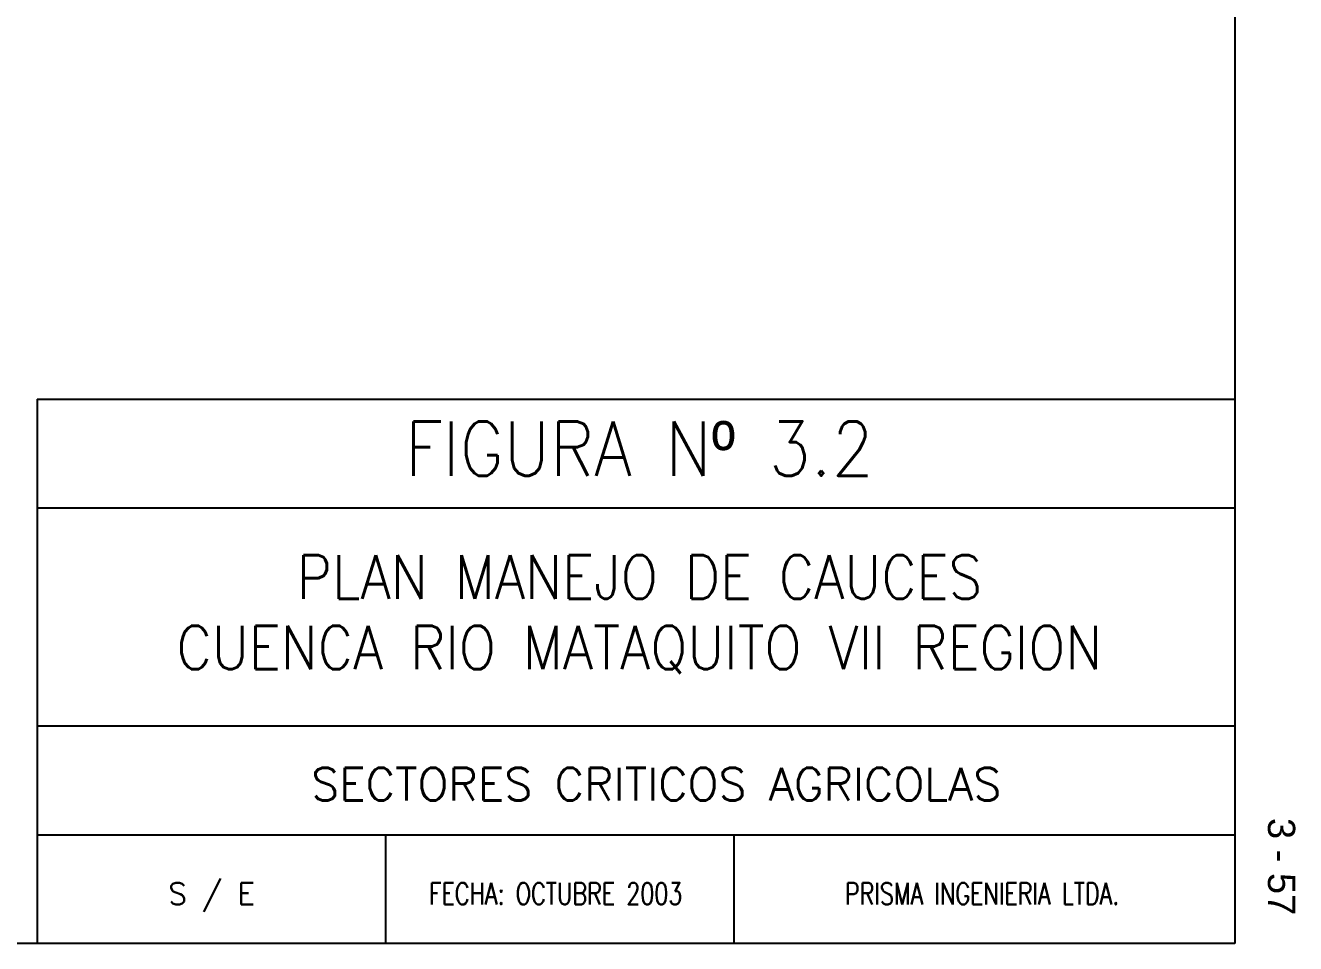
# Model space of a CAD drawing. Extents: x -169 to 91, y -255 to -61.
# Drawn here: x -2.4 to 90.9, y -254.6 to -187.1 of the extents above; entities that cross this region are included whole.
import ezdxf
from ezdxf.enums import TextEntityAlignment as Align

# ---------------------------------------------------------------- set-up
doc = ezdxf.new("R2010")
doc.units = 0
doc.layers.get('0').update_dxf_attribs({"linetype": 'CONTINUOUS'})
for name, color, linetype in [('2', 7, 'CONTINUOUS'), ('3', 3, 'CONTINUOUS'), ('4', 4, 'CONTINUOUS'), ('8', 8, 'CONTINUOUS')]:
    doc.layers.add(name, color=color, linetype=linetype)
doc.styles.add('1', font='ARIAL.TTF')
doc.styles.add('ROMANS', font='romans.shx')

# ---------------------------------------------------------------- blocks, each defined once
blk = doc.blocks.new('CARTA')
at = {"layer": '8'}
for p, q in [((-69.071, 776.704), (124.929, 776.704)), ((124.929, 776.704), (124.929, 521.704))]:
    blk.add_line(p, q, dxfattribs=at)

msp = doc.modelspace()

# ---------------------------------------------------------------- linework, layer by layer
at = {"layer": '4', "color": 9}
for p, q in [((-1.544, -238.597), (86.456, -238.597)), ((-1.544, -246.597), (86.456, -246.597)), ((24.056, -246.597), (24.056, -254.597)), ((49.656, -246.597), (49.656, -254.597))]:
    msp.add_line(p, q, dxfattribs=at)
at = {"layer": '8', "color": 8}
for p, q in [((-1.544, -214.597), (86.456, -214.597)), ((-1.544, -214.597), (-1.544, -254.597)), ((-1.544, -222.597), (86.456, -222.597))]:
    msp.add_line(p, q, dxfattribs=at)

# ---------------------------------------------------------------- block references
at = {"rotation": 270}
msp.add_blockref('CARTA', (-690.248, -129.668), dxfattribs=at)

# ---------------------------------------------------------------- texts
at = {"linetype": 'CONTINUOUS', "style": '1'}
msp.add_text('3 - 57', height=2, rotation=270, dxfattribs=at).set_placement((88.893, -245.371))
at = {"layer": '2', "style": 'ROMANS'}
msp.add_text('S / E', height=1.6, dxfattribs=at).set_placement((11.286, -251.732), align=Align.CENTER)
at = {"layer": '2', "style": 'ROMANS', "width": 0.75}
for s, p in [('FECHA: OCTUBRE 2003', (36.556, -251.725)), ('PRISMA INGENIERIA LTDA.', (67.888, -251.731))]:
    msp.add_text(s, height=1.6, dxfattribs=at).set_placement(p, align=Align.CENTER)
at = {"layer": '3', "style": 'ROMANS'}
msp.add_text('SECTORES CRITICOS AGRICOLAS', height=2.4, dxfattribs=at).set_placement((43.947, -244.085), align=Align.CENTER)
at = {"layer": '4', "color": 9, "style": 'ROMANS', "width": 0.9}
for s, height, p in [('FIGURA Nº 3.2', 4, (42.712, -220.234)), ('PLAN MANEJO DE CAUCES', 3.2, (42.712, -229.269)), ('CUENCA RIO MATAQUITO VII REGION', 3.2, (42.712, -234.45))]:
    msp.add_text(s, height=height, dxfattribs=at).set_placement(p, align=Align.CENTER)

doc.saveas('drawing.dxf')
